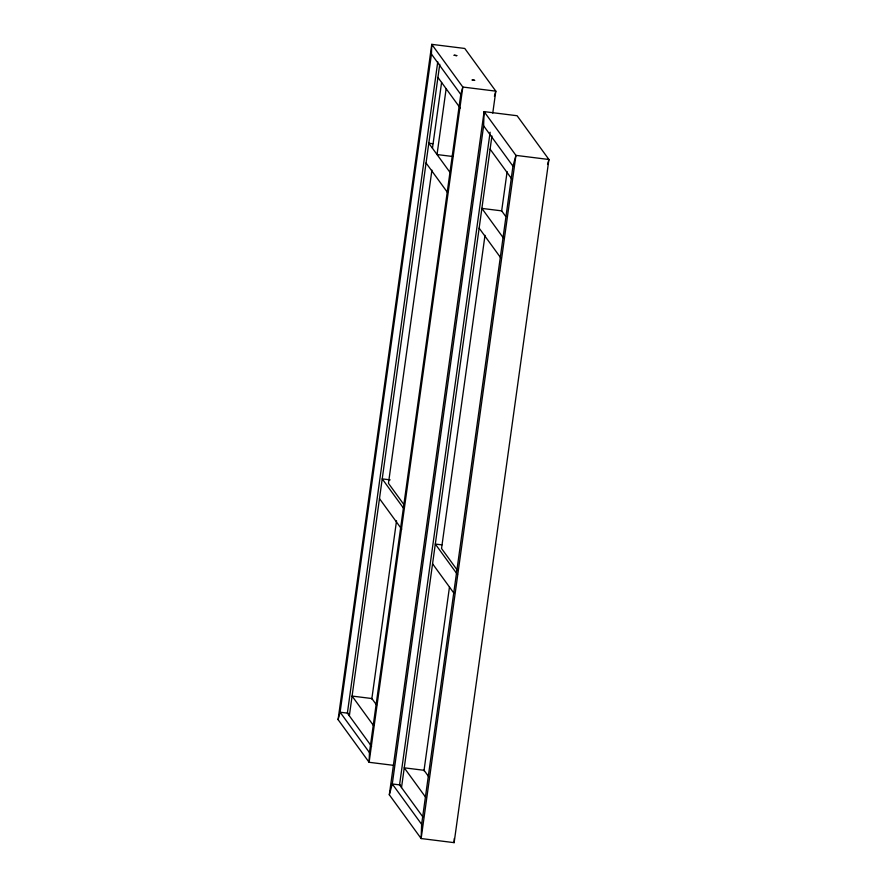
<?xml version="1.0" encoding="UTF-8"?>
<svg xmlns="http://www.w3.org/2000/svg" width="887" height="887" viewBox="0 0 887 887"><rect width="100%" height="100%" fill="white"/><g stroke="black" fill="none" stroke-linecap="round" stroke-linejoin="round"><path stroke-width="1.33" d="M492.762 113.115L495.811 91.15L464.766 48.463L431.769 44.35L462.814 87.037L460.785 94.432L369.458 752.575L369.114 762.299L393.861 765.381M338.08 719.612L340.109 712.217L431.437 54.074L431.769 44.35L338.08 719.612L369.114 762.299L462.814 87.037L495.811 91.15L494.403 96.273M547.556 164.461L548.92 159.494L515.935 155.38L512.963 166.179L421.635 824.333L421.137 838.537L454.133 842.65L548.92 159.494L517.099 115.731L484.102 111.618L389.315 794.774L421.137 838.537L515.935 155.38L484.102 111.618L483.615 125.821L392.287 783.964L389.315 794.774M454.133 842.65L454.277 838.503M437.757 61.835L347.382 713.126L371.598 746.422M349.345 715.82L439.752 64.252M432.457 148.262L441.593 82.447M431.914 170.16L388.451 483.326L404.106 504.858M446.15 88.733L437.025 154.549L452.858 156.511M371.797 699.089L396.533 520.835M490.123 132.218L399.56 784.873L422.977 817.082M401.512 787.567L491.93 135.999M485.001 235.321L441.538 548.499L457.193 570.031M423.975 770.836L449.465 587.105M501.598 211.416L507.12 171.646M432.756 143.716L428.798 143.228L450.252 172.743M390.136 479.867L382.219 478.88L403.674 508.395M441.903 544.873L435.306 544.053L457.559 574.654M348.203 713.226L340.109 712.217L369.458 752.575M400.381 784.984L392.287 783.964L421.635 824.333M431.437 54.074L460.785 94.432M483.615 125.821L512.963 166.179M437.923 77.413L460.187 108.026M490.101 149.16L511.566 178.675M505.645 216.328L501.676 210.862L481.885 208.401L503.339 237.916M479.146 228.147L500.601 257.651M426.048 162.975L447.514 192.49M432.568 563.799L454.022 593.314M379.481 498.627L401.733 529.229M376.642 705.098L371.875 698.535L352.084 696.073L373.538 725.588M428.82 776.846L424.053 770.293L404.25 767.82L425.716 797.335M454.144 55.249L456.772 55.626L454.144 55.249M472.139 80.007L474.778 80.373L472.25 79.974"/></g></svg>
